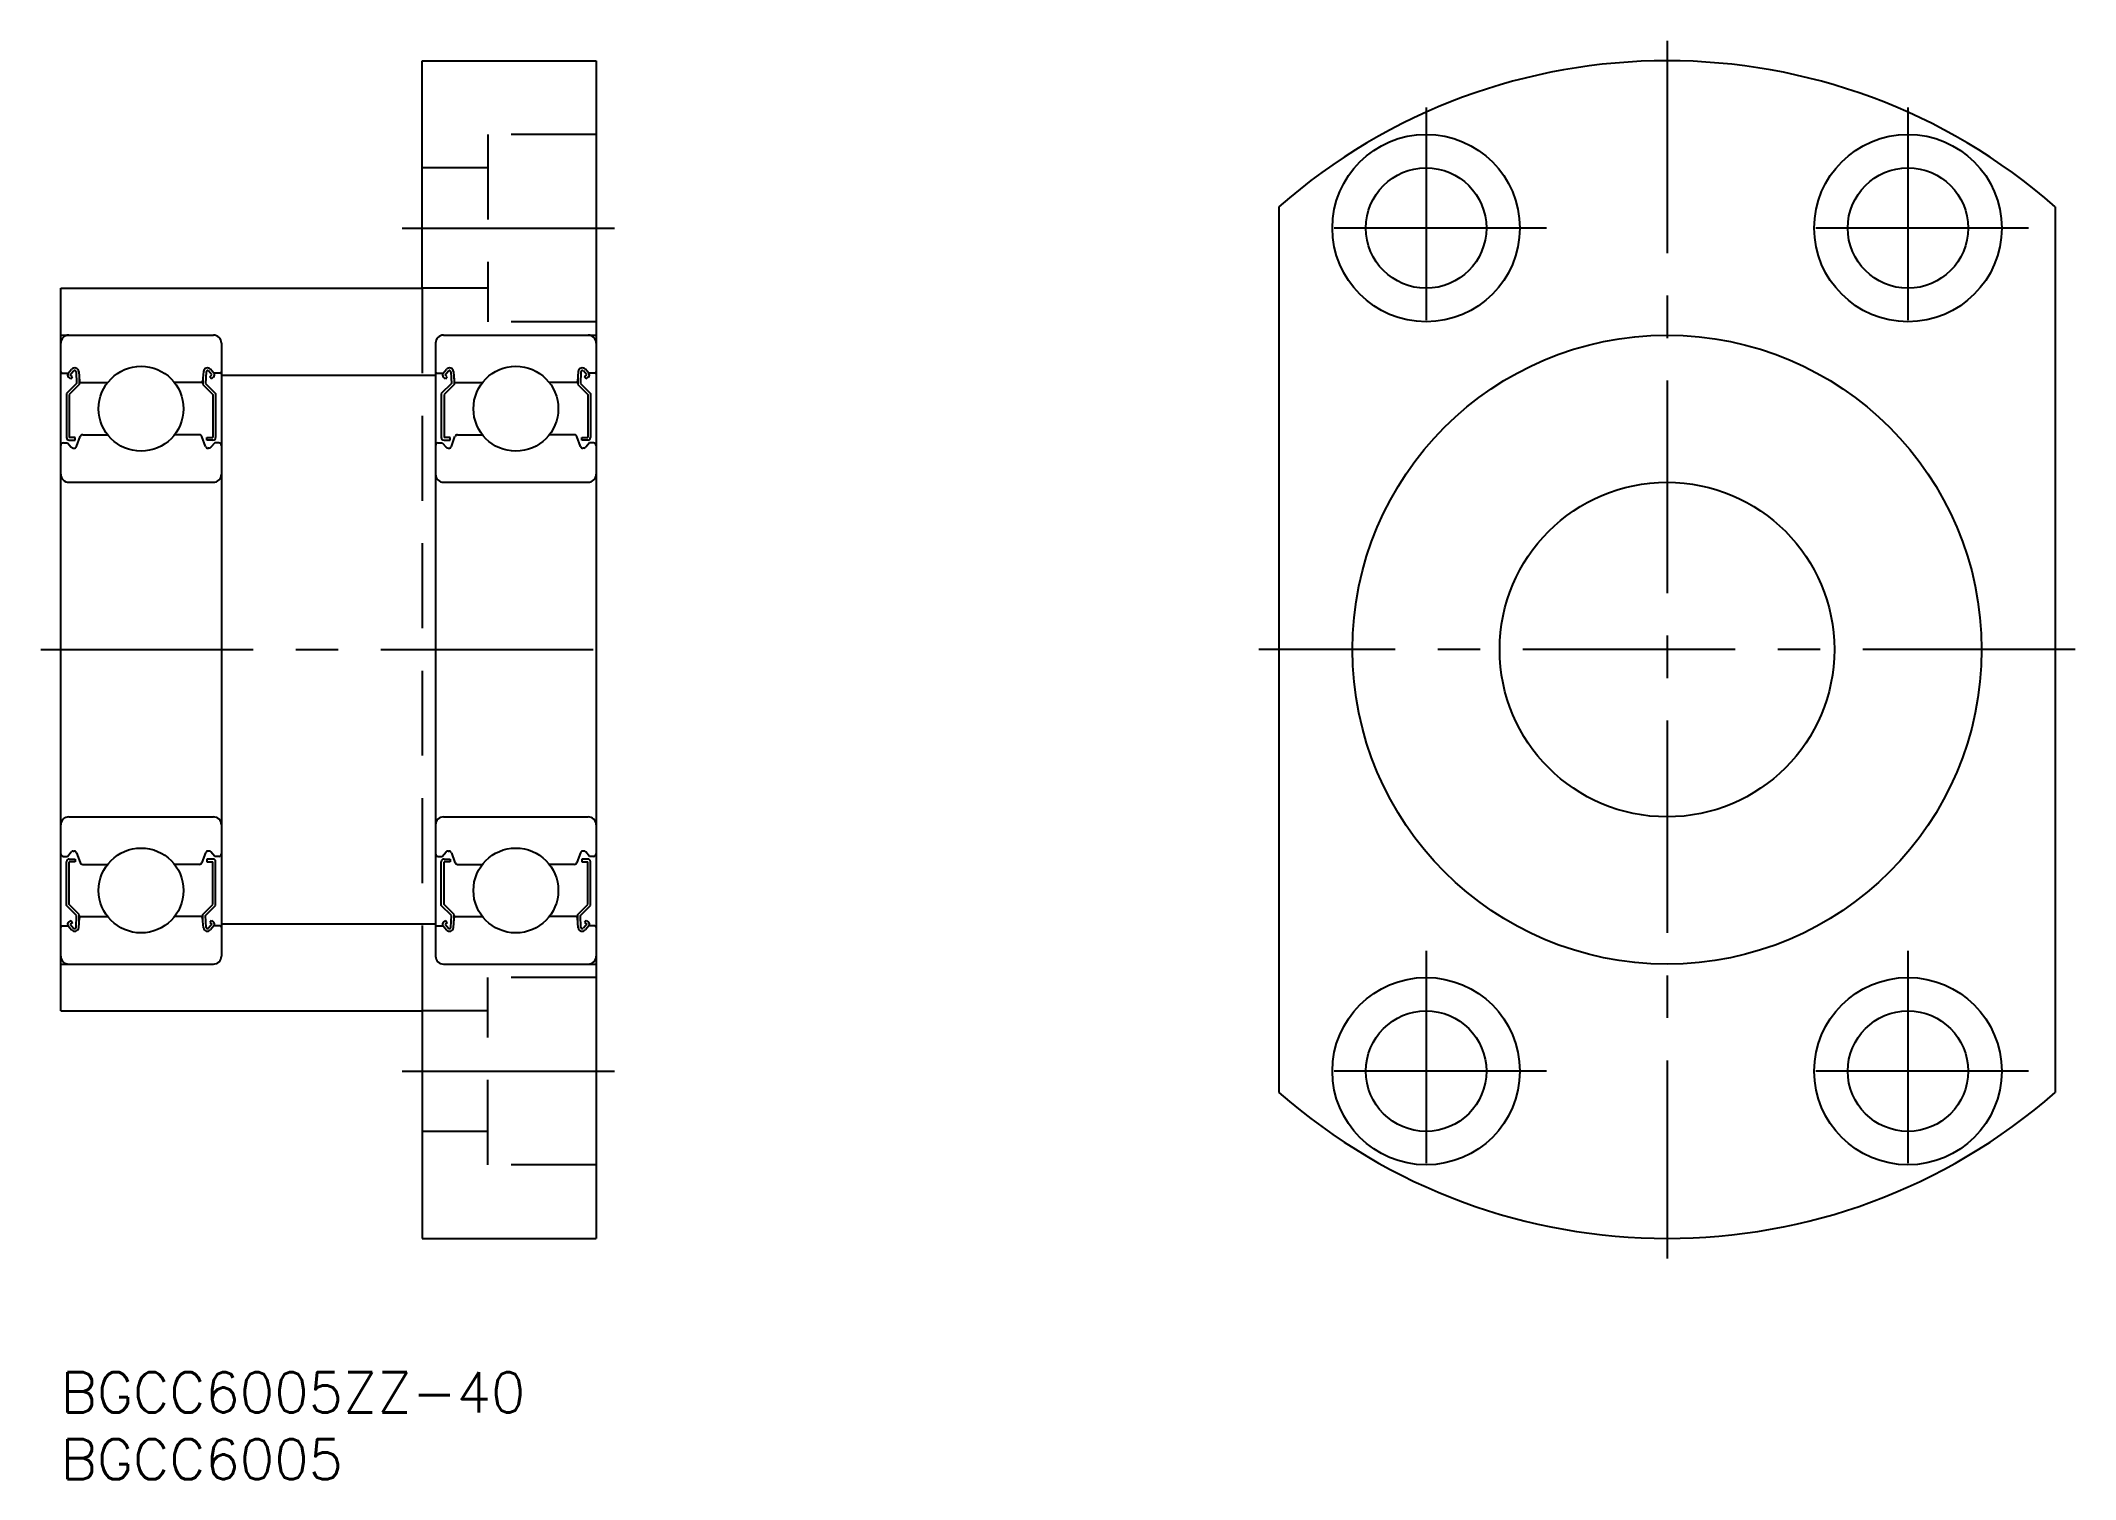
# Model space of a CAD drawing. Extents: x -1 to 150, y -8 to 100.
import ezdxf

# ---------------------------------------------------------------- set-up
doc = ezdxf.new("R2010")
doc.units = 0
doc.header["$LTSCALE"] = 0.5
doc.linetypes.add('CENTER', pattern=[50.8, 31.75, -6.35, 6.35, -6.35])
doc.linetypes.add('DASHED', pattern=[19.05, 12.7, -6.35])
for name, color, linetype in [('MSM_CENTER', 1, 'CENTER'), ('MSM_CONTINUOUS', 7, 'CONTINUOUS'), ('MSM_DASHED', 4, 'DASHED'), ('MSM_PART_NUMBER', 7, 'CONTINUOUS')]:
    doc.layers.add(name, color=color, linetype=linetype)
doc.styles.get("Standard").update_dxf_attribs({"font": 'txt.shx', "height": 3, "bigfont": 'bigfont.shx'})

msp = doc.modelspace()

# ---------------------------------------------------------------- linework, layer by layer
at = {"layer": 'MSM_CENTER'}
for p, q in [((120, 99.5), (120, 8.5)), ((102, 94.5), (102, 76.5)), ((138, 94.5), (138, 76.5)), ((25.5, 85.5), (41.5, 85.5)), ((111, 85.5), (93, 85.5)), ((147, 85.5), (129, 85.5)), ((-1.5, 54), (41.5, 54)), ((150.5, 54), (89.5, 54)), ((102, 31.5), (102, 13.5)), ((138, 31.5), (138, 13.5)), ((25.5, 22.5), (41.5, 22.5)), ((111, 22.5), (93, 22.5)), ((147, 22.5), (129, 22.5))]:
    msp.add_line(p, q, dxfattribs=at)
at = {"layer": 'MSM_CONTINUOUS'}
for p, q in [((27, 98), (40, 98)), ((27, 81), (27, 98)), ((40, 98), (40, 10)), ((91, 87.09), (91, 20.91)), ((149, 87.09), (149, 20.91)), ((0, 81), (27, 81)), ((0, 27), (0, 81)), ((0, 77.5), (11.4, 77.5)), ((12, 76.9), (12, 31.1)), ((28, 76.9), (28, 31.1)), ((28.6, 77.5), (40, 77.5)), ((0.1, 74.65), (0.56, 74.65)), ((0.56, 74.65), (0.81, 74.95)), ((0.71, 74.52), (0.96, 74.82)), ((0.87, 74.39), (0.71, 74.52)), ((1.14, 74.76), (1.18, 73.88)), ((1.34, 74.78), (1.4, 74.04)), ((10.66, 74.78), (10.6, 74.04)), ((10.86, 74.76), (10.82, 73.88)), ((11.29, 74.52), (11.04, 74.82)), ((11.13, 74.39), (11.29, 74.52)), ((11.44, 74.65), (11.19, 74.95)), ((11.9, 74.65), (11.44, 74.65)), ((12, 74.5), (28, 74.5)), ((28.1, 74.65), (28.56, 74.65)), ((28.56, 74.65), (28.81, 74.95)), ((28.71, 74.52), (28.96, 74.82)), ((28.87, 74.39), (28.71, 74.52)), ((29.14, 74.76), (29.18, 73.88)), ((29.34, 74.78), (29.4, 74.04)), ((38.66, 74.78), (38.6, 74.04)), ((38.86, 74.76), (38.82, 73.88)), ((39.29, 74.52), (39.04, 74.82)), ((39.13, 74.39), (39.29, 74.52)), ((39.44, 74.65), (39.19, 74.95)), ((39.9, 74.65), (39.44, 74.65)), ((1.18, 73.88), (0.43, 73.13)), ((0.43, 73.13), (0.43, 69.85)), ((0.74, 74.24), (0.58, 74.37)), ((1.38, 73.8), (0.63, 73.05)), ((0.63, 73.05), (0.63, 69.85)), ((0.74, 74.24), (0.87, 74.39)), ((1.38, 74.27), (1.38, 73.8)), ((1.5, 73.95), (3.49, 73.95)), ((10.5, 73.95), (8.51, 73.95)), ((10.62, 74.27), (10.62, 73.8)), ((10.62, 73.8), (11.37, 73.05)), ((10.82, 73.88), (11.57, 73.13)), ((11.26, 74.24), (11.13, 74.39)), ((11.26, 74.24), (11.42, 74.37)), ((11.37, 73.05), (11.37, 69.85)), ((11.57, 73.13), (11.57, 69.85)), ((29.18, 73.88), (28.43, 73.13)), ((28.43, 73.13), (28.43, 69.85)), ((28.74, 74.24), (28.58, 74.37)), ((29.38, 73.8), (28.63, 73.05)), ((28.63, 73.05), (28.63, 69.85)), ((28.74, 74.24), (28.87, 74.39)), ((29.38, 74.27), (29.38, 73.8)), ((29.5, 73.95), (31.49, 73.95)), ((38.5, 73.95), (36.51, 73.95)), ((38.62, 74.27), (38.62, 73.8)), ((38.62, 73.8), (39.37, 73.05)), ((38.82, 73.88), (39.57, 73.13)), ((39.26, 74.24), (39.13, 74.39)), ((39.26, 74.24), (39.42, 74.37)), ((39.37, 73.05), (39.37, 69.85)), ((39.57, 73.13), (39.57, 69.85)), ((1.64, 70.05), (3.49, 70.05)), ((10.36, 70.05), (8.51, 70.05)), ((29.64, 70.05), (31.49, 70.05)), ((38.36, 70.05), (36.51, 70.05)), ((0.2, 69.45), (0.5, 69.45)), ((0.5, 69.45), (0.78, 69.12)), ((1.08, 69.85), (0.63, 69.85)), ((0.63, 69.65), (1.08, 69.65)), ((0.93, 69.05), (0.99, 69.05)), ((1.08, 69.65), (1.08, 69.85)), ((1.18, 69.18), (1.45, 69.92)), ((10.82, 69.18), (10.55, 69.92)), ((10.92, 69.65), (10.92, 69.85)), ((10.92, 69.85), (11.37, 69.85)), ((11.37, 69.65), (10.92, 69.65)), ((11.07, 69.05), (11.01, 69.05)), ((11.5, 69.45), (11.22, 69.12)), ((11.8, 69.45), (11.5, 69.45)), ((28.2, 69.45), (28.5, 69.45)), ((28.5, 69.45), (28.78, 69.12)), ((29.08, 69.85), (28.63, 69.85)), ((28.63, 69.65), (29.08, 69.65)), ((28.93, 69.05), (28.99, 69.05)), ((29.08, 69.65), (29.08, 69.85)), ((29.18, 69.18), (29.45, 69.92)), ((38.82, 69.18), (38.55, 69.92)), ((38.92, 69.65), (38.92, 69.85)), ((38.92, 69.85), (39.37, 69.85)), ((39.37, 69.65), (38.92, 69.65)), ((39.07, 69.05), (39.01, 69.05)), ((39.5, 69.45), (39.22, 69.12)), ((39.8, 69.45), (39.5, 69.45)), ((0.6, 66.5), (11.4, 66.5)), ((28.6, 66.5), (39.4, 66.5)), ((0.6, 41.5), (11.4, 41.5)), ((28.6, 41.5), (39.4, 41.5)), ((0.2, 38.55), (0.5, 38.55)), ((0.43, 34.87), (0.43, 38.15)), ((0.5, 38.55), (0.78, 38.88)), ((0.63, 38.35), (1.08, 38.35)), ((1.08, 38.15), (0.63, 38.15)), ((0.63, 34.95), (0.63, 38.15)), ((0.93, 38.95), (0.99, 38.95)), ((1.08, 38.35), (1.08, 38.15)), ((1.18, 38.82), (1.45, 38.08)), ((10.82, 38.82), (10.55, 38.08)), ((10.92, 38.35), (10.92, 38.15)), ((11.37, 38.35), (10.92, 38.35)), ((10.92, 38.15), (11.37, 38.15)), ((11.07, 38.95), (11.01, 38.95)), ((11.5, 38.55), (11.22, 38.88)), ((11.37, 34.95), (11.37, 38.15)), ((11.8, 38.55), (11.5, 38.55)), ((11.57, 34.87), (11.57, 38.15)), ((28.2, 38.55), (28.5, 38.55)), ((28.43, 34.87), (28.43, 38.15)), ((28.5, 38.55), (28.78, 38.88)), ((28.63, 38.35), (29.08, 38.35)), ((29.08, 38.15), (28.63, 38.15)), ((28.63, 34.95), (28.63, 38.15)), ((28.93, 38.95), (28.99, 38.95)), ((29.08, 38.35), (29.08, 38.15)), ((29.18, 38.82), (29.45, 38.08)), ((38.82, 38.82), (38.55, 38.08)), ((38.92, 38.35), (38.92, 38.15)), ((39.37, 38.35), (38.92, 38.35)), ((38.92, 38.15), (39.37, 38.15)), ((39.07, 38.95), (39.01, 38.95)), ((39.5, 38.55), (39.22, 38.88)), ((39.37, 34.95), (39.37, 38.15)), ((39.8, 38.55), (39.5, 38.55)), ((39.57, 34.87), (39.57, 38.15)), ((1.64, 37.95), (3.49, 37.95)), ((10.36, 37.95), (8.51, 37.95)), ((29.64, 37.95), (31.49, 37.95)), ((38.36, 37.95), (36.51, 37.95)), ((1.18, 34.12), (0.43, 34.87)), ((0.74, 33.76), (0.58, 33.63)), ((1.38, 34.2), (0.63, 34.95)), ((0.87, 33.61), (0.71, 33.48)), ((0.71, 33.48), (0.96, 33.18)), ((0.74, 33.76), (0.87, 33.61)), ((1.14, 33.24), (1.18, 34.12)), ((1.34, 33.22), (1.4, 33.96)), ((1.38, 33.73), (1.38, 34.2)), ((1.5, 34.05), (3.49, 34.05)), ((10.5, 34.05), (8.51, 34.05)), ((10.66, 33.22), (10.6, 33.96)), ((10.62, 34.2), (11.37, 34.95)), ((10.62, 33.73), (10.62, 34.2)), ((10.82, 34.12), (11.57, 34.87)), ((10.86, 33.24), (10.82, 34.12)), ((11.29, 33.48), (11.04, 33.18)), ((11.26, 33.76), (11.13, 33.61)), ((11.13, 33.61), (11.29, 33.48)), ((11.26, 33.76), (11.42, 33.63)), ((12, 33.5), (28, 33.5)), ((29.18, 34.12), (28.43, 34.87)), ((28.74, 33.76), (28.58, 33.63)), ((29.38, 34.2), (28.63, 34.95)), ((28.87, 33.61), (28.71, 33.48)), ((28.71, 33.48), (28.96, 33.18)), ((28.74, 33.76), (28.87, 33.61)), ((29.14, 33.24), (29.18, 34.12)), ((29.34, 33.22), (29.4, 33.96)), ((29.38, 33.73), (29.38, 34.2)), ((29.5, 34.05), (31.49, 34.05)), ((38.5, 34.05), (36.51, 34.05)), ((38.66, 33.22), (38.6, 33.96)), ((38.62, 34.2), (39.37, 34.95)), ((38.62, 33.73), (38.62, 34.2)), ((38.82, 34.12), (39.57, 34.87)), ((38.86, 33.24), (38.82, 34.12)), ((39.29, 33.48), (39.04, 33.18)), ((39.26, 33.76), (39.13, 33.61)), ((39.13, 33.61), (39.29, 33.48)), ((39.26, 33.76), (39.42, 33.63)), ((0.1, 33.35), (0.56, 33.35)), ((0.56, 33.35), (0.81, 33.05)), ((11.44, 33.35), (11.19, 33.05)), ((11.9, 33.35), (11.44, 33.35)), ((28.1, 33.35), (28.56, 33.35)), ((28.56, 33.35), (28.81, 33.05)), ((39.44, 33.35), (39.19, 33.05)), ((39.9, 33.35), (39.44, 33.35)), ((0, 30.5), (11.4, 30.5)), ((28.6, 30.5), (40, 30.5)), ((0, 27), (27, 27)), ((27, 27), (27, 10)), ((27, 10), (40, 10))]:
    msp.add_line(p, q, dxfattribs=at)
for centre, radius in [((102, 85.5), 7), ((138, 85.5), 7), ((102, 85.5), 4.5), ((138, 85.5), 4.5), ((120, 54), 23.5), ((6, 72), 3.17), ((34, 72), 3.17), ((120, 54), 12.5), ((6, 36), 3.17), ((34, 36), 3.17), ((102, 22.5), 7), ((138, 22.5), 7), ((102, 22.5), 4.5), ((138, 22.5), 4.5)]:
    msp.add_circle(centre, radius, dxfattribs=at)
for centre, radius, start, end in [((120, 54), 44, 48.7694, 131.2306), ((0.6, 76.9), 0.6, 90, 180), ((11.4, 76.9), 0.6, 0, 90), ((28.6, 76.9), 0.6, 90, 180), ((39.4, 76.9), 0.6, 0, 90), ((0.1, 74.75), 0.1, 180, 270), ((0.71, 74.52), 0.2, 140.0012, 230.0863), ((1.04, 74.75), 0.3, 4.9967, 140.0012), ((1.04, 74.75), 0.1, 2.8198, 140.0023), ((10.96, 74.75), 0.3, 39.9988, 175.0033), ((10.96, 74.75), 0.1, 39.9977, 177.1802), ((11.29, 74.52), 0.2, 309.9137, 39.9988), ((11.9, 74.75), 0.1, 270, 0), ((28.1, 74.75), 0.1, 180, 270), ((28.71, 74.52), 0.2, 140.0012, 230.0863), ((29.04, 74.75), 0.3, 4.9967, 140.0012), ((29.04, 74.75), 0.1, 2.8198, 140.0023), ((38.96, 74.75), 0.3, 39.9988, 175.0033), ((38.96, 74.75), 0.1, 39.9977, 177.1802), ((39.29, 74.52), 0.2, 309.9137, 39.9988), ((39.9, 74.75), 0.1, 270, 0), ((1.5, 74.05), 0.1, 184.9967, 270), ((10.5, 74.05), 0.1, 270, 355.0033), ((29.5, 74.05), 0.1, 184.9967, 270), ((38.5, 74.05), 0.1, 270, 355.0033), ((1.64, 69.85), 0.2, 90, 159.9921), ((10.36, 69.85), 0.2, 20.0079, 90), ((29.64, 69.85), 0.2, 90, 159.9921), ((38.36, 69.85), 0.2, 20.0079, 90), ((0.2, 69.25), 0.2, 90, 180), ((0.63, 69.85), 0.2, 180, 270), ((0.93, 69.25), 0.2, 219.9945, 270), ((0.99, 69.25), 0.2, 270, 339.9921), ((11.01, 69.25), 0.2, 200.0079, 270), ((11.07, 69.25), 0.2, 270, 320.0055), ((11.37, 69.85), 0.2, 270, 0), ((11.8, 69.25), 0.2, 0, 90), ((28.2, 69.25), 0.2, 90, 180), ((28.63, 69.85), 0.2, 180, 270), ((28.93, 69.25), 0.2, 219.9945, 270), ((28.99, 69.25), 0.2, 270, 339.9921), ((39.01, 69.25), 0.2, 200.0079, 270), ((39.07, 69.25), 0.2, 270, 320.0055), ((39.37, 69.85), 0.2, 270, 0), ((39.8, 69.25), 0.2, 0, 90), ((0.6, 67.1), 0.6, 180, 270), ((11.4, 67.1), 0.6, 270, 0), ((28.6, 67.1), 0.6, 180, 270), ((39.4, 67.1), 0.6, 270, 0), ((0.6, 40.9), 0.6, 90, 180), ((11.4, 40.9), 0.6, 0, 90), ((28.6, 40.9), 0.6, 90, 180), ((39.4, 40.9), 0.6, 0, 90), ((0.2, 38.75), 0.2, 180, 270), ((0.63, 38.15), 0.2, 90, 180), ((0.93, 38.75), 0.2, 90, 140.0055), ((0.99, 38.75), 0.2, 20.0079, 90), ((1.64, 38.15), 0.2, 200.0079, 270), ((10.36, 38.15), 0.2, 270, 339.9921), ((11.01, 38.75), 0.2, 90, 159.9921), ((11.07, 38.75), 0.2, 39.9945, 90), ((11.37, 38.15), 0.2, 0, 90), ((11.8, 38.75), 0.2, 270, 0), ((28.2, 38.75), 0.2, 180, 270), ((28.63, 38.15), 0.2, 90, 180), ((28.93, 38.75), 0.2, 90, 140.0055), ((28.99, 38.75), 0.2, 20.0079, 90), ((29.64, 38.15), 0.2, 200.0079, 270), ((38.36, 38.15), 0.2, 270, 339.9921), ((39.01, 38.75), 0.2, 90, 159.9921), ((39.07, 38.75), 0.2, 39.9945, 90), ((39.37, 38.15), 0.2, 0, 90), ((39.8, 38.75), 0.2, 270, 0), ((0.71, 33.48), 0.2, 129.9137, 219.9988), ((1.5, 33.95), 0.1, 90, 175.0033), ((10.5, 33.95), 0.1, 4.9967, 90), ((11.29, 33.48), 0.2, 320.0012, 50.0863), ((28.71, 33.48), 0.2, 129.9137, 219.9988), ((29.5, 33.95), 0.1, 90, 175.0033), ((38.5, 33.95), 0.1, 4.9967, 90), ((39.29, 33.48), 0.2, 320.0012, 50.0863), ((0.1, 33.25), 0.1, 90, 180), ((1.04, 33.25), 0.3, 219.9988, 355.0033), ((1.04, 33.25), 0.1, 219.9977, 357.1802), ((10.96, 33.25), 0.3, 184.9967, 320.0012), ((10.96, 33.25), 0.1, 182.8198, 320.0023), ((11.9, 33.25), 0.1, 0, 90), ((28.1, 33.25), 0.1, 90, 180), ((29.04, 33.25), 0.3, 219.9988, 355.0033), ((29.04, 33.25), 0.1, 219.9977, 357.1802), ((38.96, 33.25), 0.3, 184.9967, 320.0012), ((38.96, 33.25), 0.1, 182.8198, 320.0023), ((39.9, 33.25), 0.1, 0, 90), ((0.6, 31.1), 0.6, 180, 270), ((11.4, 31.1), 0.6, 270, 0), ((28.6, 31.1), 0.6, 180, 270), ((39.4, 31.1), 0.6, 270, 0), ((120, 54), 44, 228.7694, 311.2306)]:
    msp.add_arc(centre, radius, start, end, dxfattribs=at)
at = {"layer": 'MSM_DASHED'}
for p, q in [((40, 92.5), (31.9, 92.5)), ((31.9, 92.5), (31.9, 78.5)), ((31.9, 90), (27, 90)), ((31.9, 81), (27, 81)), ((27, 81), (27, 27)), ((40, 78.5), (31.9, 78.5)), ((31.9, 15.5), (31.9, 29.5)), ((40, 29.5), (31.9, 29.5)), ((31.9, 27), (27, 27)), ((31.9, 18), (27, 18)), ((40, 15.5), (31.9, 15.5))]:
    msp.add_line(p, q, dxfattribs=at)

# ---------------------------------------------------------------- texts
at = {"layer": 'MSM_PART_NUMBER'}
for s, p in [('BGCC6005ZZ-40', (0, -3)), ('BGCC6005', (0, -8))]:
    msp.add_text(s, height=3, dxfattribs=at).set_placement(p)

doc.saveas('drawing.dxf')
